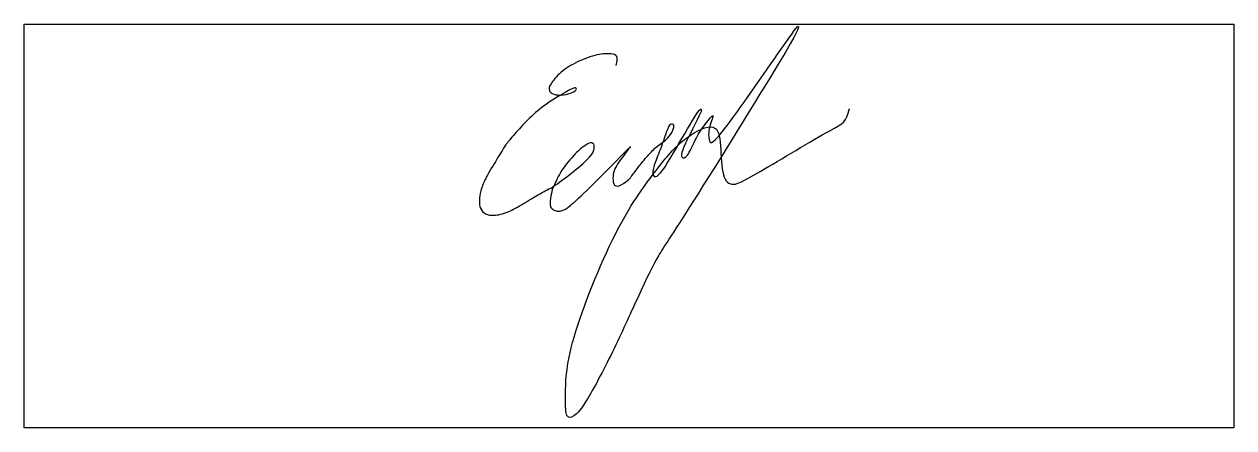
# Model space of a CAD drawing. Header units: millimetres. Extents: x 9106 to 24106, y -1654 to 3346.
import ezdxf

# ---------------------------------------------------------------- set-up
doc = ezdxf.new("R2010")
doc.units = ezdxf.units.MM

msp = doc.modelspace()

# ---------------------------------------------------------------- linework, layer by layer
msp.add_lwpolyline([(24106, -1654), (9106, -1654), (9106, 3346), (24106, 3346)], close=True)
at = {"color": 5}
msp.add_open_spline([(16445, 2834), (16465, 2885), (16465, 2961), (16396, 2982), (16228, 2982), (15955, 2883), (15748, 2753), (15617, 2586), (15617, 2556), (15617, 2504), (15685, 2466), (15831, 2466), (15962, 2526), (15950, 2559), (15932, 2559), (15897, 2545), (15626, 2397), (15379, 2198), (15228, 2031), (15075, 1854), (15059, 1820), (14876, 1524), (14844, 1470), (14768, 1301), (14749, 1196), (14749, 1081), (14798, 1005), (14896, 966), (15083, 999), (15267, 1105), (15479, 1233), (15604, 1302), (15660, 1324), (15933, 1528), (16141, 1711), (16178, 1789), (16178, 1868), (16118, 1890), (15966, 1775), (15779, 1563), (15673, 1346), (15642, 1261), (15621, 1111), (15639, 1062), (15709, 1022), (15797, 1034), (15899, 1112), (16177, 1375), (16642, 1847), (16637, 1847), (16419, 1566), (16406, 1462), (16406, 1359), (16472, 1318), (16608, 1423), (16622, 1438), (16713, 1568), (16841, 1721), (16954, 1842), (17098, 1925), (17165, 2061), (17165, 2112), (17106, 2112), (17066, 1999), (16982, 1754), (16898, 1565), (16898, 1458), (16965, 1441), (17129, 1694), (17470, 2294), (17504, 2294), (17504, 2279), (17490, 2231), (17251, 1771), (17251, 1684), (17328, 1684), (17425, 1919), (17526, 2083), (17690, 2278), (17590, 2073), (17590, 1875), (17667, 1838), (18688, 3328), (18711, 3328), (18711, 3248), (17187, 795), (16976, 510), (16738, 19), (16432, -668), (16062, -1375), (15914, -1533), (15819, -1533), (15819, -1338), (15819, -683), (16458, 890), (16950, 1550), (17251, 1925), (17679, 2147), (17748, 1925), (17748, 1461), (17869, 1324), (18070, 1419), (19290, 2152), (19290, 2121), (19339, 2301)], degree=3, dxfattribs=at)

doc.saveas('drawing.dxf')
